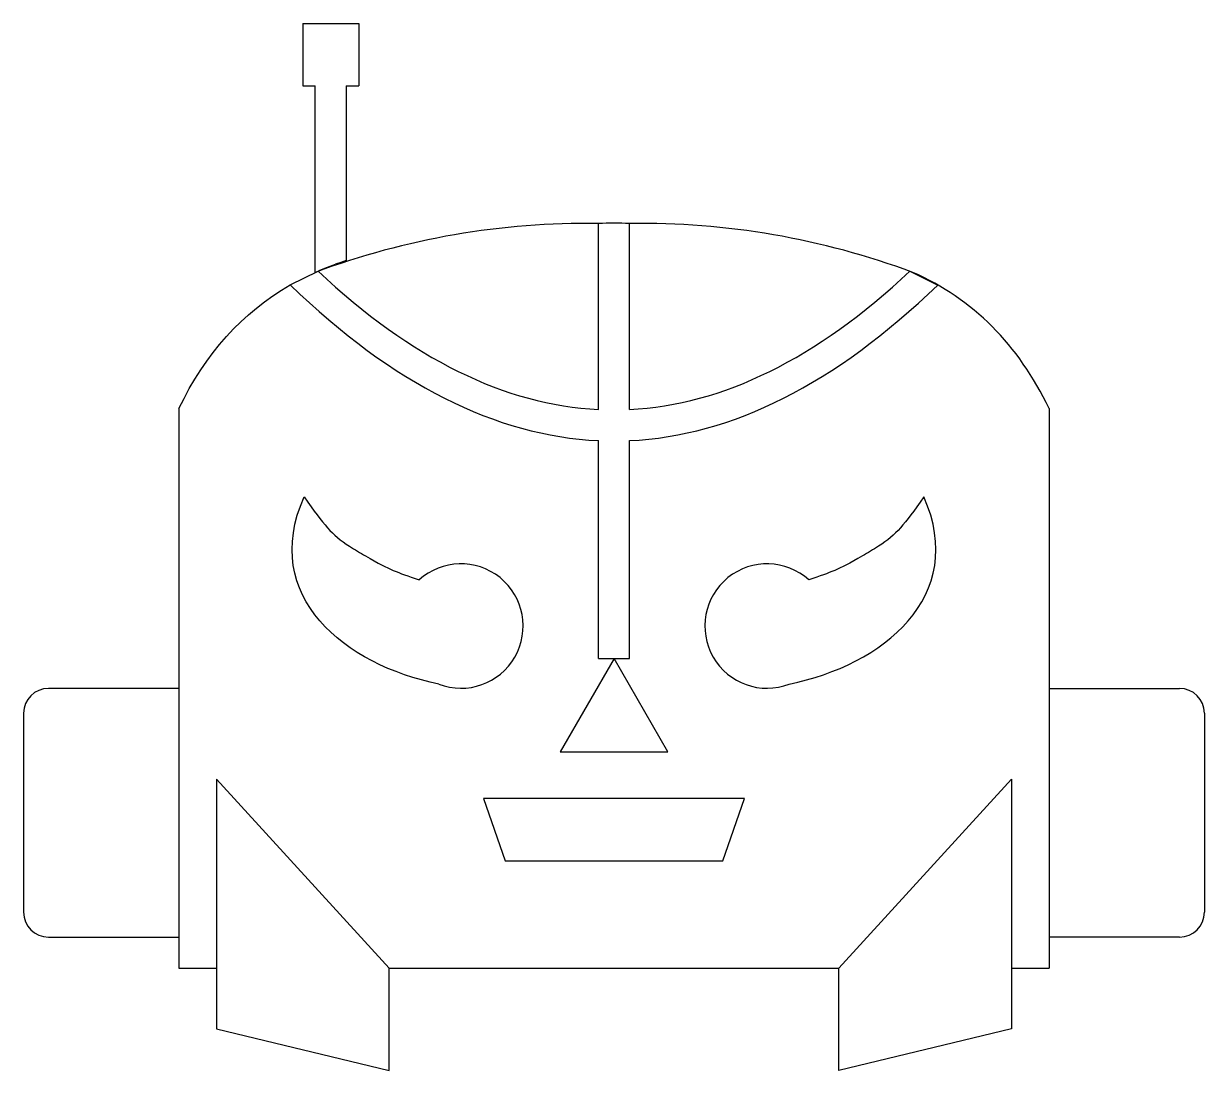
# Model space of a CAD drawing. Header units: millimetres. Extents: x -9.5 to 9.5, y -13.3 to 3.5.
import ezdxf

# ---------------------------------------------------------------- set-up
doc = ezdxf.new("R2010")
doc.units = ezdxf.units.MM

msp = doc.modelspace()

# ---------------------------------------------------------------- linework, layer by layer
at = {"color": 7, "linetype": 'Continuous', "lineweight": 25}
for p, q in [((-5.008, 3.535), (-4.108, 3.535)), ((-5.008, 3.535), (-5.008, 2.535)), ((-4.108, 3.535), (-4.108, 2.535)), ((-5.008, 2.535), (-4.808, 2.535)), ((-4.808, -0.465), (-4.808, 2.535)), ((-4.308, 2.535), (-4.108, 2.535)), ((-4.308, 2.535), (-4.308, -0.274)), ((-0.25, -2.67), (-0.25, 0.322)), ((0.25, -2.67), (0.25, 0.322)), ((-5.209, -0.668), (-4.762, -0.445)), ((4.762, -0.445), (5.209, -0.669)), ((-7, -2.655), (-7, -11.655)), ((7, -2.655), (7, -11.655)), ((-0.25, -6.676), (-0.25, -3.17)), ((0.25, -6.676), (0.25, -3.17)), ((0, -6.676), (-0.866, -8.176)), ((-0.25, -6.676), (0.25, -6.676)), ((0.866, -8.176), (0, -6.676)), ((-7, -7.155), (-9.1, -7.155)), ((7, -7.155), (9.1, -7.155)), ((-9.5, -7.555), (-9.5, -10.755)), ((9.5, -7.555), (9.5, -10.755)), ((-0.866, -8.176), (0.866, -8.176)), ((-3.617, -11.655), (-6.397, -8.617)), ((-6.397, -8.617), (-6.397, -12.627)), ((3.617, -11.655), (6.397, -8.617)), ((6.397, -8.617), (6.397, -12.627)), ((2.1, -8.926), (-2.1, -8.926)), ((-2.1, -8.926), (-1.75, -9.926)), ((1.75, -9.926), (2.1, -8.926)), ((-1.75, -9.926), (1.75, -9.926)), ((-9.1, -11.155), (-7, -11.155)), ((9.1, -11.155), (7, -11.155)), ((-7, -11.655), (-6.397, -11.655)), ((-3.617, -11.655), (3.617, -11.655)), ((-3.617, -13.297), (-3.617, -11.655)), ((3.617, -13.297), (3.617, -11.655)), ((6.397, -11.655), (7, -11.655)), ((-6.397, -12.627), (-3.617, -13.297)), ((6.397, -12.627), (3.617, -13.297))]:
    msp.add_line(p, q, dxfattribs=at)
at = {"color": 7, "linetype": 'Continuous', "lineweight": 25, "flags": 128}
msp.add_lwpolyline([(-4.308, -0.274), (-4.396, -0.304), (-4.482, -0.335)], dxfattribs=at)
at = {"color": 7, "linetype": 'Continuous', "lineweight": 25}
for centre, radius, start, end in [((-0.431, -12.216), 12.539, 89.1721, 110.4295), ((0, -17.965), 18.289, 89.2168, 90.7832), ((0.431, -12.216), 12.539, 69.5705, 90.8279), ((-2.462, -6.152), 1, 249.0087, 132.1652), ((2.462, -6.152), 1, 47.8348, 290.9913), ((-9.1, -7.555), 0.4, 90, 180), ((9.1, -7.555), 0.4, 0, 90), ((-9.1, -10.755), 0.4, 180, 270), ((9.1, -10.755), 0.4, 270, 0)]:
    msp.add_arc(centre, radius, start, end, dxfattribs=at)
for points in [[(-4.808, -0.465), (-4.708, -0.421), (-4.6, -0.378), (-4.482, -0.335)], [(-4.762, -0.445), (-3.258, -1.855), (-1.754, -2.596), (-0.25, -2.67)], [(0.25, -2.67), (1.754, -2.596), (3.258, -1.855), (4.762, -0.445)], [(7, -2.655), (6.508, -1.625), (5.777, -0.895), (4.808, -0.465)], [(-7, -2.655), (-6.578, -1.772), (-5.981, -1.11), (-5.209, -0.668)], [(-5.209, -0.668), (-3.556, -2.26), (-1.903, -3.094), (-0.25, -3.17)], [(0.25, -3.17), (1.903, -3.094), (3.556, -2.26), (5.209, -0.669)], [(-2.82, -7.086), (-4.319, -6.781), (-5.701, -5.679), (-4.986, -4.077)], [(2.82, -7.086), (4.319, -6.781), (5.701, -5.679), (4.986, -4.077)]]:
    msp.add_open_spline(points, degree=3, dxfattribs=at)
for points in [[(-4.986, -4.077), (-4.657, -4.532), (-4.528, -4.713), (-3.588, -5.268), (-3.516, -5.276), (-3.133, -5.411)], [(4.986, -4.077), (4.657, -4.532), (4.528, -4.713), (3.588, -5.268), (3.516, -5.276), (3.133, -5.411)]]:
    msp.add_open_spline(points, degree=3, knots=[0, 0, 0, 0, 0.376187, 0.476187, 1, 1, 1, 1], dxfattribs=at)

doc.saveas('drawing.dxf')
